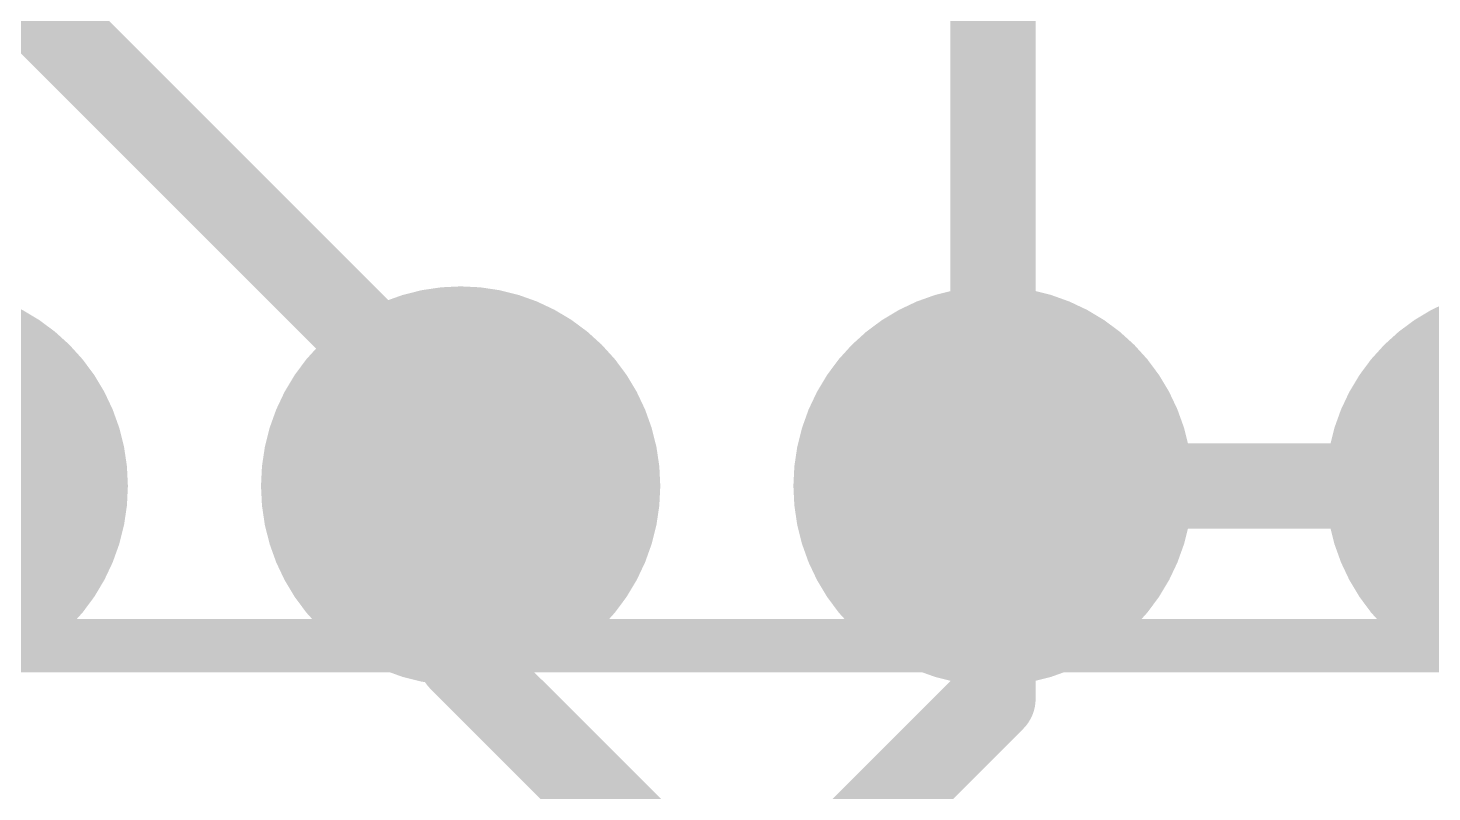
# Model space of a CAD drawing. Extents: x -12 to 102, y -12 to 69.
# Drawn here: x 34.77 to 41.46, y 54.17 to 57.81 of the extents above; entities that cross this region are included whole.
import ezdxf

# ---------------------------------------------------------------- set-up
doc = ezdxf.new("R2010")
doc.units = 0
for name, color, linetype in [('1', 12, 'CONTINUOUS'), ('16', 132, 'CONTINUOUS'), ('17', 110, 'CONTINUOUS'), ('21', 41, 'CONTINUOUS')]:
    doc.layers.add(name, color=color, linetype=linetype)

# ---------------------------------------------------------------- blocks, each defined once
blk = doc.blocks.new('ROUNDP')
at = {"const_width": 0.5}
blk.add_lwpolyline([(0, -0.25, 1), (0, 0.25, 1), (0, -0.25)], format="xyb", dxfattribs=at)

msp = doc.modelspace()

# ---------------------------------------------------------------- linework, layer by layer
at = {"layer": '1', "const_width": 0.4064}
for points in [[(39.37, 59.69), (39.37, 55.626)], [(36.83, 54.8005), (36.83, 55.626)], [(39.37, 52.2605), (36.83, 54.8005)]]:
    msp.add_lwpolyline(points, dxfattribs=at)
at = {"layer": '1', "const_width": 0.2032}
for points in [[(36.9316, 55.626, 1), (36.7284, 55.626)], [(39.2684, 55.626, 1), (39.4716, 55.626)], [(36.9018, 54.8723, 1), (36.7582, 54.7287)], [(36.7284, 54.8005, 1), (36.9316, 54.8005)]]:
    msp.add_lwpolyline(points, format="xyb", dxfattribs=at)
at = {"layer": '16', "const_width": 0.4064}
for points in [[(36.83, 55.88), (34.29, 58.42)], [(36.83, 55.626), (36.83, 55.88)], [(41.91, 55.626), (39.37, 55.626)], [(39.37, 55.626), (39.37, 54.61)], [(39.37, 54.61), (36.83, 52.07)]]:
    msp.add_lwpolyline(points, dxfattribs=at)
at = {"layer": '16', "const_width": 0.2032}
for points in [[(36.9316, 55.88, 1), (36.7284, 55.88)], [(36.7582, 55.8082, 1), (36.9018, 55.9518)], [(39.37, 55.7276, 1), (39.37, 55.5244)], [(39.4716, 55.626, 1), (39.2684, 55.626)], [(36.7284, 55.626, 1), (36.9316, 55.626)], [(39.4418, 54.5382, 1), (39.2982, 54.6818)], [(39.2684, 54.61, 1), (39.4716, 54.61)]]:
    msp.add_lwpolyline(points, format="xyb", dxfattribs=at)
at = {"layer": '21', "const_width": 0.254}
msp.add_lwpolyline([(19.685, 54.864), (56.515, 54.864)], dxfattribs=at)

# ---------------------------------------------------------------- block references
at = {"layer": '17', "xscale": 1.905, "yscale": 1.905, "rotation": 90}
for p in [(34.29, 55.626), (34.29, 55.626), (36.83, 55.626), (36.83, 55.626), (39.37, 55.626), (39.37, 55.626), (41.91, 55.626), (41.91, 55.626)]:
    msp.add_blockref('ROUNDP', p, dxfattribs=at)

doc.saveas('drawing.dxf')
